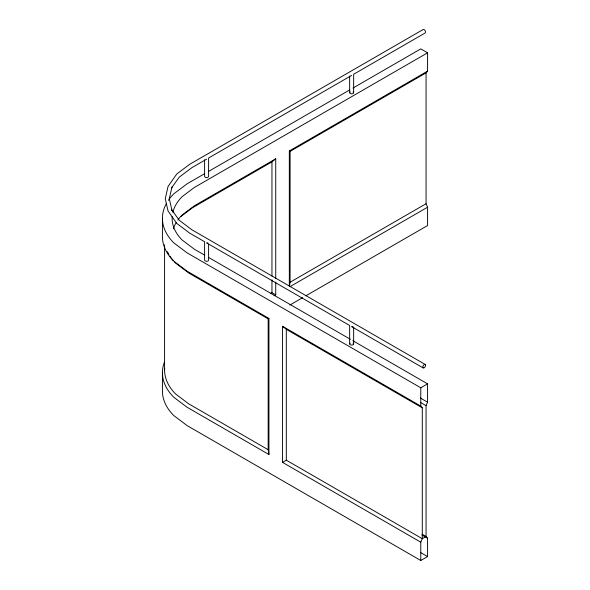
<?xml version="1.0" encoding="UTF-8"?>
<svg xmlns="http://www.w3.org/2000/svg" width="590" height="590" viewBox="0 0 590 590"><rect width="100%" height="100%" fill="white"/><g stroke="black" fill="none" stroke-linecap="round" stroke-linejoin="round"><path stroke-width="0.89" d="M289.454 286.239L290.081 282.241L290.081 151.394L289.329 150.959L427.573 71.139L427.573 52.827L420.773 48.896L352.99 88.035M162.427 372.74L162.427 391.059A84.975 49.059 0 0 0 173.814 415.589L187.126 425.604L420.773 560.5L427.573 556.577L427.573 538.257L426.061 536.509L426.061 405.669L427.573 402.174L427.573 383.861L352.754 340.666M420.773 542.181L422.285 538.692L422.285 407.845L420.773 406.104L282.529 326.285L282.529 462.368L420.773 542.181L420.773 560.5M208.609 244.378L208.609 260.212L208.027 261.031L206.611 261.37L205.195 261.031L204.605 260.212L204.605 241.738L189.678 233.124L176.771 223.411L168.054 210.991L165.259 198.712L168.054 186.44L176.771 174.013L189.678 164.308L423.17 29.5L424.173 29.596L425.176 30.658L425.589 32.052L425.176 32.966L353.653 74.259L353.653 92.733L353.071 93.552L351.655 93.891L350.239 93.552L349.649 92.733L350.239 91.915M353.653 327.244L353.653 343.948L353.071 344.767L351.655 345.106L350.239 344.767L349.649 343.948L350.239 343.137M290.081 151.394L426.061 72.887L427.573 71.139M181.071 216.375L192.76 207.584L271.953 161.859L275.729 158.806L275.729 278.34M206.611 159.16L191.809 167.7L179.249 177.155L171.388 188.114L171.956 187.045L169.293 198.712L171.956 210.387L171.388 209.317L179.249 220.277L191.809 229.731L425.176 364.458L425.589 365.38L425.176 366.774L424.173 367.828L423.17 367.931L351.655 326.639L353.071 326.779M351.655 75.417L208.609 158.002L208.609 176.469L208.027 177.288L206.611 177.627L205.195 177.288L204.605 176.469L204.605 159.757M204.664 173.667L187.126 183.8L173.814 193.815A84.975 49.059 0 0 0 168.371 200.312M208.654 171.366L349.804 89.872M427.573 52.827L194.368 187.465L182.207 196.61A75.277 43.461 0 0 0 172.87 212.23M275.729 158.806L194.368 205.785L182.207 214.93A75.277 43.461 0 0 0 177.856 220.026M270.36 293.628L271.953 292.706L275.729 294.889L274.136 295.804M290.081 282.241L426.061 203.734L426.061 72.887M290.125 286.578L427.573 207.223L426.061 203.734M289.874 305.037L302.611 297.685M305.797 295.848L427.573 225.542L427.573 207.223M164.61 361.692A84.975 49.059 0 0 0 173.814 397.269L187.126 407.284L268.929 454.514L268.177 449.72L268.177 318.873L268.929 318.438L187.126 271.208L173.814 261.193A84.975 49.059 0 0 1 162.427 236.656L162.427 218.344M282.529 462.368L286.305 460.185L286.305 329.338L282.529 326.285M166.491 203.351A84.975 49.059 0 0 0 173.814 242.874L187.126 252.889L420.773 387.785L427.573 383.861M425.176 364.458L424.173 364.561L423.17 365.616L422.757 367.01L423.17 367.931M208.027 243.036L206.611 242.896L349.649 325.481L349.649 343.948M204.715 255.19L194.368 249.216L182.207 240.071A75.277 43.461 0 0 1 172.184 216.604M208.69 257.491L350.372 339.287M420.419 398.051L427.573 402.174M420.493 402.454L426.061 405.669M268.177 318.873L188.734 273.008L175.68 263.184A82.821 47.812 0 0 1 174.375 261.827M286.305 329.338L422.285 407.845M422.086 534.216L426.061 536.509L422.285 538.692L286.305 460.185M422.012 535.049L427.573 538.257M268.177 449.72L188.734 403.855L175.68 394.031A82.821 47.812 0 0 1 164.64 368.344M420.412 552.439L427.573 556.577M353.071 91.915L353.653 92.733M353.071 343.137L353.653 343.948M420.773 387.785L420.773 406.104M349.649 76.022L349.649 92.733M289.329 150.959L289.329 286.12M275.729 282.013L275.729 294.889M271.953 161.859L271.953 276.12M271.953 279.808L271.953 292.706M268.929 318.438L268.929 454.514M164.581 244.806L164.581 370.122M173.136 260.433A82.821 47.812 0 0 1 169.883 256.112M168.969 254.637A82.821 47.812 0 0 1 167.405 251.65M173.364 228.817A75.277 43.461 0 0 1 176.344 222.319"/></g></svg>
